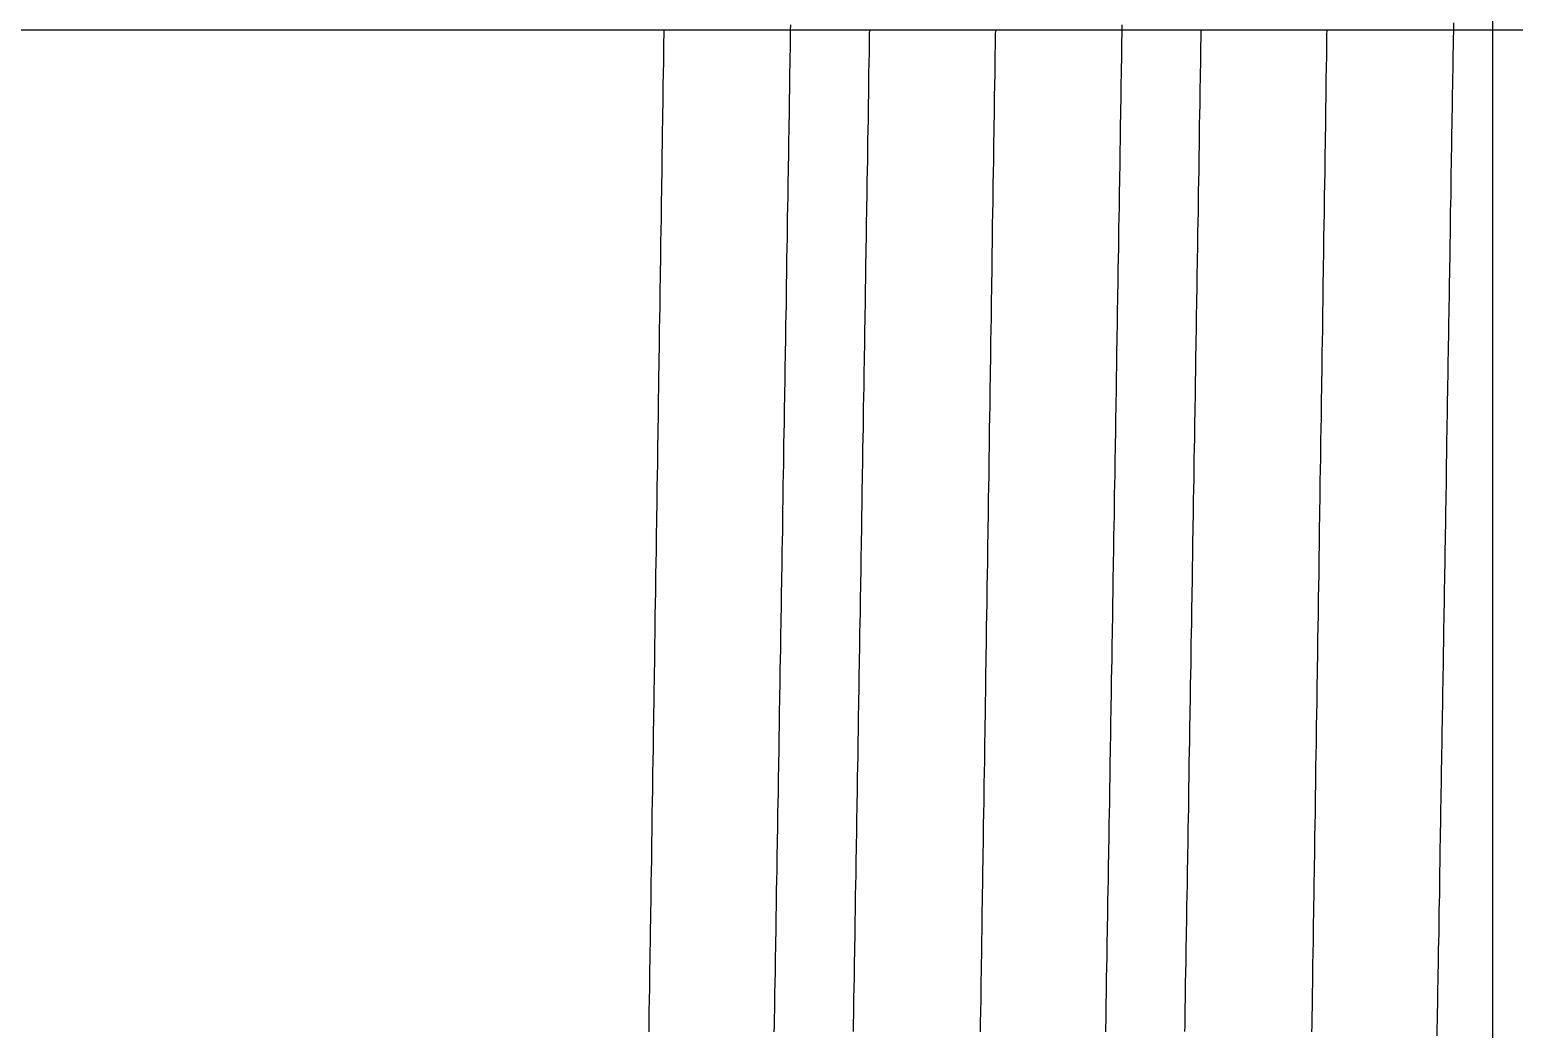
# Model space of a CAD drawing. Header units: millimetres. Extents: x 0 to 3800, y -67 to 2530.
# Drawn here: x 2291.8 to 2298.69, y 888.16 to 892.8 of the extents above; entities that cross this region are included whole.
import ezdxf
from ezdxf.lldxf.tags import DXFTag

# ---------------------------------------------------------------- set-up
doc = ezdxf.new("R2010")
doc.units = ezdxf.units.MM
doc.layers.add('내부선 및 부속', color=4, linetype='Continuous')
doc.layers.add('중심선', color=1, linetype='DASHED')
tags = doc.linetypes.add('DASHDOT', pattern=[70, 31, -13, 13, -13]).pattern_tags.tags
tags[10:11] = [DXFTag(74, 4), DXFTag(75, 0), DXFTag(340, '0'), DXFTag(46, 0.0), DXFTag(50, 0.0), DXFTag(44, 0.0), DXFTag(45, 0.0)]
tags[8:9] = [DXFTag(74, 4), DXFTag(75, 0), DXFTag(340, '0'), DXFTag(46, 0.0), DXFTag(50, 0.0), DXFTag(44, 0.0), DXFTag(45, 0.0)]
tags[6:7] = [DXFTag(74, 4), DXFTag(75, 0), DXFTag(340, '0'), DXFTag(46, 0.0), DXFTag(50, 0.0), DXFTag(44, 0.0), DXFTag(45, 0.0)]
tags[4:5] = [DXFTag(74, 4), DXFTag(75, 0), DXFTag(340, '0'), DXFTag(46, 0.0), DXFTag(50, 0.0), DXFTag(44, 0.0), DXFTag(45, 0.0)]
tags = doc.linetypes.add('DASHED', pattern=[25.72, 12.86, -12.86]).pattern_tags.tags
tags[6:7] = [DXFTag(74, 4), DXFTag(75, 0), DXFTag(340, '0'), DXFTag(46, 0.0), DXFTag(50, 0.0), DXFTag(44, 0.0), DXFTag(45, 0.0)]
tags[4:5] = [DXFTag(74, 4), DXFTag(75, 0), DXFTag(340, '0'), DXFTag(46, 0.0), DXFTag(50, 0.0), DXFTag(44, 0.0), DXFTag(45, 0.0)]

msp = doc.modelspace()

# ---------------------------------------------------------------- linework, layer by layer
at = {"layer": '내부선 및 부속', "linetype": 'Continuous'}
msp.add_line((2298.5944, 874.4582), (2298.5944, 911.1466), dxfattribs=at)
at = {"layer": '내부선 및 부속', "linetype": 'Continuous', "flags": 128}
for points in [[(2295.3319, 892.8257), (2295.3309, 892.8017), (2295.3309, 892.7777), (2295.3299, 892.7537), (2295.3299, 892.7307), (2295.3299, 892.7067), (2295.3289, 892.6827), (2295.3289, 892.6587), (2295.3289, 892.6347), (2295.3279, 892.6107), (2295.3279, 892.5867), (2295.3269, 892.5627), (2295.3269, 892.5397), (2295.3269, 892.5157), (2295.3259, 892.4917), (2295.3259, 892.4677), (2295.3249, 892.4437), (2295.3249, 892.4197), (2295.3249, 892.3957), (2295.3239, 892.3727), (2295.3239, 892.3487), (2295.3239, 892.3247), (2295.3229, 892.3007), (2295.3229, 892.2767), (2295.3219, 892.2527), (2295.3219, 892.2287), (2295.3219, 892.2047), (2295.3209, 892.1817), (2295.3209, 892.1577), (2295.3209, 892.1337), (2295.3199, 892.1097), (2295.3199, 892.0857), (2295.3189, 892.0617), (2295.3189, 892.0377), (2295.3189, 892.0147), (2295.3179, 891.9907), (2295.3179, 891.9667), (2295.3169, 891.9427), (2295.3169, 891.9187), (2295.3169, 891.8947), (2295.3159, 891.8707), (2295.3159, 891.8477), (2295.3159, 891.8237), (2295.3149, 891.7997), (2295.3149, 891.7757), (2295.3139, 891.7517), (2295.3139, 891.7277), (2295.3139, 891.7037), (2295.3129, 891.6797), (2295.3129, 891.6567), (2295.3119, 891.6327), (2295.3119, 891.6087), (2295.3119, 891.5847), (2295.3109, 891.5607), (2295.3109, 891.5367), (2295.3109, 891.5127), (2295.3099, 891.4897), (2295.3099, 891.4657), (2295.3089, 891.4417), (2295.3089, 891.4177), (2295.3089, 891.3937), (2295.3079, 891.3697), (2295.3079, 891.3697), (2295.3079, 891.3457), (2295.3069, 891.3217), (2295.3069, 891.2987), (2295.3069, 891.2747), (2295.3059, 891.2507), (2295.3059, 891.2267), (2295.3059, 891.2027), (2295.3049, 891.1787), (2295.3049, 891.1547), (2295.3039, 891.1317), (2295.3039, 891.1077), (2295.3039, 891.0837), (2295.3029, 891.0597), (2295.3029, 891.0357), (2295.3019, 891.0117), (2295.3019, 890.9877), (2295.3019, 890.9647), (2295.3009, 890.9407), (2295.3009, 890.9167), (2295.2999, 890.8927), (2295.2999, 890.8687), (2295.2999, 890.8447), (2295.2989, 890.8207), (2295.2989, 890.7967), (2295.2989, 890.7737), (2295.2979, 890.7497), (2295.2979, 890.7257), (2295.2969, 890.7017), (2295.2969, 890.6777), (2295.2969, 890.6537), (2295.2959, 890.6297), (2295.2959, 890.6067), (2295.2949, 890.5827), (2295.2949, 890.5587), (2295.2949, 890.5347), (2295.2939, 890.5107), (2295.2939, 890.4867), (2295.2939, 890.4627), (2295.2929, 890.4387), (2295.2929, 890.4157), (2295.2919, 890.3917), (2295.2919, 890.3677), (2295.2919, 890.3437), (2295.2909, 890.3197), (2295.2909, 890.2957), (2295.2899, 890.2717), (2295.2899, 890.2487), (2295.2899, 890.2247), (2295.2889, 890.2007), (2295.2889, 890.1767), (2295.2879, 890.1527), (2295.2879, 890.1287), (2295.2879, 890.1047), (2295.2869, 890.0817), (2295.2869, 890.0577), (2295.2869, 890.0337), (2295.2859, 890.0097), (2295.2859, 889.9857), (2295.2849, 889.9617), (2295.2849, 889.9377), (2295.2849, 889.9137), (2295.2839, 889.8907), (2295.2839, 889.8667), (2295.2829, 889.8427), (2295.2829, 889.8187), (2295.2829, 889.7947), (2295.2819, 889.7707), (2295.2819, 889.7467), (2295.2809, 889.7237), (2295.2809, 889.6997), (2295.2809, 889.6757), (2295.2799, 889.6517), (2295.2799, 889.6277), (2295.2789, 889.6037), (2295.2789, 889.5797), (2295.2789, 889.5557), (2295.2779, 889.5327), (2295.2779, 889.5087), (2295.2779, 889.4847), (2295.2769, 889.4607), (2295.2769, 889.4367), (2295.2759, 889.4127), (2295.2759, 889.3887), (2295.2759, 889.3657), (2295.2749, 889.3417), (2295.2749, 889.3177), (2295.2739, 889.2937), (2295.2739, 889.2697), (2295.2739, 889.2457), (2295.2729, 889.2217), (2295.2729, 889.1987), (2295.2719, 889.1747), (2295.2719, 889.1507), (2295.2719, 889.1267), (2295.2709, 889.1027), (2295.2709, 889.0787), (2295.2699, 889.0547), (2295.2699, 889.0307), (2295.2699, 889.0077), (2295.2689, 888.9837), (2295.2689, 888.9837), (2295.2689, 888.9597), (2295.2679, 888.9357), (2295.2679, 888.9117), (2295.2679, 888.8877), (2295.2669, 888.8637), (2295.2669, 888.8407), (2295.2659, 888.8167), (2295.2659, 888.7927), (2295.2659, 888.7687), (2295.2649, 888.7447), (2295.2649, 888.7207), (2295.2639, 888.6967), (2295.2639, 888.6737), (2295.2639, 888.6497), (2295.2629, 888.6257), (2295.2629, 888.6017), (2295.2619, 888.5777), (2295.2619, 888.5537), (2295.2619, 888.5297), (2295.2609, 888.5057), (2295.2609, 888.4827), (2295.2599, 888.4587), (2295.2599, 888.4347), (2295.2599, 888.4107), (2295.2589, 888.3867), (2295.2589, 888.3627), (2295.2579, 888.3387), (2295.2579, 888.3157), (2295.2579, 888.2917), (2295.2569, 888.2677), (2295.2569, 888.2437), (2295.2559, 888.2197), (2295.2559, 888.1957), (2295.2559, 888.1717), (2295.2549, 888.1477)], [(2296.8709, 892.8257), (2296.8709, 892.8017), (2296.8709, 892.7777), (2296.8699, 892.7537), (2296.8699, 892.7307), (2296.8699, 892.7067), (2296.8689, 892.6827), (2296.8689, 892.6587), (2296.8679, 892.6347), (2296.8679, 892.6107), (2296.8679, 892.5867), (2296.8669, 892.5627), (2296.8669, 892.5397), (2296.8659, 892.5157), (2296.8659, 892.4917), (2296.8659, 892.4677), (2296.8649, 892.4437), (2296.8649, 892.4197), (2296.8649, 892.3957), (2296.8639, 892.3727), (2296.8639, 892.3487), (2296.8629, 892.3247), (2296.8629, 892.3007), (2296.8629, 892.2767), (2296.8619, 892.2527), (2296.8619, 892.2287), (2296.8609, 892.2057), (2296.8609, 892.1817), (2296.8609, 892.1577), (2296.8599, 892.1337), (2296.8599, 892.1097), (2296.8599, 892.0857), (2296.8589, 892.0617), (2296.8589, 892.0377), (2296.8579, 892.0147), (2296.8579, 891.9907), (2296.8579, 891.9667), (2296.8569, 891.9427), (2296.8569, 891.9187), (2296.8559, 891.8947), (2296.8559, 891.8707), (2296.8559, 891.8477), (2296.8549, 891.8237), (2296.8549, 891.7997), (2296.8549, 891.7757), (2296.8539, 891.7517), (2296.8539, 891.7277), (2296.8529, 891.7037), (2296.8529, 891.6797), (2296.8529, 891.6567), (2296.8519, 891.6327), (2296.8519, 891.6087), (2296.8509, 891.5847), (2296.8509, 891.5607), (2296.8509, 891.5367), (2296.8499, 891.5127), (2296.8499, 891.4897), (2296.8499, 891.4657), (2296.8489, 891.4417), (2296.8489, 891.4177), (2296.8479, 891.3937), (2296.8479, 891.3697), (2296.8479, 891.3697), (2296.8479, 891.3457), (2296.8469, 891.3217), (2296.8469, 891.2987), (2296.8459, 891.2747), (2296.8459, 891.2507), (2296.8459, 891.2267), (2296.8449, 891.2027), (2296.8449, 891.1787), (2296.8449, 891.1547), (2296.8439, 891.1317), (2296.8439, 891.1077), (2296.8429, 891.0837), (2296.8429, 891.0597), (2296.8429, 891.0357), (2296.8419, 891.0117), (2296.8419, 890.9877), (2296.8409, 890.9647), (2296.8409, 890.9407), (2296.8409, 890.9167), (2296.8399, 890.8927), (2296.8399, 890.8687), (2296.8399, 890.8447), (2296.8389, 890.8207), (2296.8389, 890.7967), (2296.8379, 890.7737), (2296.8379, 890.7497), (2296.8379, 890.7257), (2296.8369, 890.7017), (2296.8369, 890.6777), (2296.8359, 890.6537), (2296.8359, 890.6297), (2296.8359, 890.6067), (2296.8349, 890.5827), (2296.8349, 890.5587), (2296.8349, 890.5347), (2296.8339, 890.5107), (2296.8339, 890.4867), (2296.8329, 890.4627), (2296.8329, 890.4387), (2296.8329, 890.4157), (2296.8319, 890.3917), (2296.8319, 890.3677), (2296.8309, 890.3437), (2296.8309, 890.3197), (2296.8309, 890.2957), (2296.8299, 890.2717), (2296.8299, 890.2487), (2296.8289, 890.2247), (2296.8289, 890.2007), (2296.8289, 890.1767), (2296.8279, 890.1527), (2296.8279, 890.1287), (2296.8279, 890.1047), (2296.8269, 890.0817), (2296.8269, 890.0577), (2296.8259, 890.0337), (2296.8259, 890.0097), (2296.8259, 889.9857), (2296.8249, 889.9617), (2296.8249, 889.9377), (2296.8239, 889.9137), (2296.8239, 889.8907), (2296.8239, 889.8667), (2296.8229, 889.8427), (2296.8229, 889.8187), (2296.8219, 889.7947), (2296.8219, 889.7707), (2296.8219, 889.7467), (2296.8209, 889.7237), (2296.8209, 889.6997), (2296.8199, 889.6757), (2296.8199, 889.6517), (2296.8199, 889.6277), (2296.8189, 889.6037), (2296.8189, 889.5797), (2296.8189, 889.5557), (2296.8179, 889.5327), (2296.8179, 889.5087), (2296.8169, 889.4847), (2296.8169, 889.4607), (2296.8169, 889.4367), (2296.8159, 889.4127), (2296.8159, 889.3887), (2296.8149, 889.3657), (2296.8149, 889.3417), (2296.8149, 889.3177), (2296.8139, 889.2937), (2296.8139, 889.2697), (2296.8129, 889.2457), (2296.8129, 889.2217), (2296.8129, 889.1987), (2296.8119, 889.1747), (2296.8119, 889.1507), (2296.8109, 889.1267), (2296.8109, 889.1027), (2296.8109, 889.0787), (2296.8099, 889.0547), (2296.8099, 889.0307), (2296.8089, 889.0077), (2296.8089, 888.9837), (2296.8089, 888.9837), (2296.8089, 888.9597), (2296.8079, 888.9357), (2296.8079, 888.9117), (2296.8069, 888.8877), (2296.8069, 888.8637), (2296.8069, 888.8407), (2296.8059, 888.8167), (2296.8059, 888.7927), (2296.8049, 888.7687), (2296.8049, 888.7447), (2296.8049, 888.7207), (2296.8039, 888.6967), (2296.8039, 888.6727), (2296.8029, 888.6497), (2296.8029, 888.6257), (2296.8029, 888.6017), (2296.8019, 888.5777), (2296.8019, 888.5537), (2296.8009, 888.5297), (2296.8009, 888.5057), (2296.8009, 888.4827), (2296.7999, 888.4587), (2296.7999, 888.4347), (2296.7989, 888.4107), (2296.7989, 888.3867), (2296.7989, 888.3627), (2296.7979, 888.3387), (2296.7979, 888.3157), (2296.7969, 888.2917), (2296.7969, 888.2677), (2296.7969, 888.2437), (2296.7959, 888.2197), (2296.7959, 888.1957), (2296.7949, 888.1717), (2296.7949, 888.1477)], [(2298.4109, 892.8337), (2298.4109, 892.7977), (2298.4099, 892.7607), (2298.4099, 892.7247), (2298.4089, 892.6887), (2298.4079, 892.6517), (2298.4079, 892.6157), (2298.4069, 892.5787), (2298.4069, 892.5427), (2298.4059, 892.5057), (2298.4059, 892.4697), (2298.4049, 892.4327), (2298.4039, 892.3967), (2298.4039, 892.3597), (2298.4029, 892.3237), (2298.4029, 892.2867), (2298.4019, 892.2507), (2298.4019, 892.2507), (2298.4009, 892.2137), (2298.4009, 892.1777), (2298.3999, 892.1407), (2298.3999, 892.1047), (2298.3989, 892.0677), (2298.3989, 892.0317), (2298.3979, 891.9957), (2298.3969, 891.9587), (2298.3969, 891.9227), (2298.3959, 891.8857), (2298.3959, 891.8497), (2298.3949, 891.8127), (2298.3939, 891.7767), (2298.3939, 891.7397), (2298.3929, 891.7037), (2298.3929, 891.6667), (2298.3919, 891.6307), (2298.3909, 891.5937), (2298.3909, 891.5577), (2298.3899, 891.5207), (2298.3899, 891.4847), (2298.3889, 891.4477), (2298.3889, 891.4117), (2298.3879, 891.3757), (2298.3869, 891.3387), (2298.3869, 891.3027), (2298.3859, 891.2657), (2298.3859, 891.2297), (2298.3849, 891.1927), (2298.3839, 891.1567), (2298.3839, 891.1197), (2298.3829, 891.0837), (2298.3829, 891.0467), (2298.3819, 891.0107), (2298.3809, 890.9737), (2298.3809, 890.9377), (2298.3799, 890.9007), (2298.3799, 890.8647), (2298.3789, 890.8277), (2298.3779, 890.7917), (2298.3779, 890.7547), (2298.3769, 890.7187), (2298.3769, 890.6827), (2298.3759, 890.6457), (2298.3759, 890.6097), (2298.3749, 890.5727), (2298.3739, 890.5367), (2298.3739, 890.4997), (2298.3729, 890.4637), (2298.3729, 890.4267), (2298.3719, 890.3907), (2298.3709, 890.3537), (2298.3709, 890.3177), (2298.3699, 890.2807), (2298.3699, 890.2447), (2298.3689, 890.2077), (2298.3679, 890.1717), (2298.3679, 890.1347), (2298.3669, 890.0987), (2298.3669, 890.0627), (2298.3659, 890.0257), (2298.3649, 889.9897), (2298.3649, 889.9527), (2298.3639, 889.9167), (2298.3639, 889.8797), (2298.3629, 889.8437), (2298.3619, 889.8067), (2298.3619, 889.7707), (2298.3609, 889.7337), (2298.3609, 889.6977), (2298.3599, 889.6607), (2298.3589, 889.6247), (2298.3589, 889.5877), (2298.3579, 889.5517), (2298.3579, 889.5147), (2298.3569, 889.4787), (2298.3559, 889.4417), (2298.3559, 889.4057), (2298.3549, 889.3697), (2298.3549, 889.3327), (2298.3539, 889.2967), (2298.3529, 889.2597), (2298.3529, 889.2237), (2298.3519, 889.1867), (2298.3519, 889.1507), (2298.3509, 889.1137), (2298.3499, 889.0777), (2298.3499, 889.0407), (2298.3489, 889.0047), (2298.3489, 888.9677), (2298.3479, 888.9317), (2298.3469, 888.8947), (2298.3469, 888.8587), (2298.3459, 888.8217), (2298.3459, 888.7857), (2298.3449, 888.7487), (2298.3439, 888.7127), (2298.3439, 888.6767), (2298.3429, 888.6397), (2298.3429, 888.6037), (2298.3429, 888.6037), (2298.3419, 888.5667), (2298.3409, 888.5307), (2298.3409, 888.4937), (2298.3399, 888.4577), (2298.3389, 888.4207), (2298.3389, 888.3847), (2298.3379, 888.3477), (2298.3379, 888.3117), (2298.3369, 888.2747), (2298.3359, 888.2387), (2298.3359, 888.2017), (2298.3349, 888.1657), (2298.3349, 888.1287)], [(2294.6749, 888.1487), (2294.6749, 888.1757), (2294.6749, 888.2027), (2294.6759, 888.2297), (2294.6759, 888.2567), (2294.6769, 888.2837), (2294.6769, 888.3107), (2294.6779, 888.3377), (2294.6779, 888.3657), (2294.6779, 888.3927), (2294.6789, 888.4197), (2294.6789, 888.4467), (2294.6799, 888.4737), (2294.6799, 888.5007), (2294.6799, 888.5277), (2294.6809, 888.5547), (2294.6809, 888.5817), (2294.6819, 888.6087), (2294.6819, 888.6357), (2294.6829, 888.6627), (2294.6829, 888.6897), (2294.6829, 888.7167), (2294.6839, 888.7437), (2294.6839, 888.7707), (2294.6849, 888.7977), (2294.6849, 888.8247), (2294.6849, 888.8527), (2294.6859, 888.8797), (2294.6859, 888.9067), (2294.6869, 888.9337), (2294.6869, 888.9607), (2294.6879, 888.9877), (2294.6879, 889.0147), (2294.6879, 889.0417), (2294.6889, 889.0687), (2294.6889, 889.0957), (2294.6899, 889.1227), (2294.6899, 889.1497), (2294.6899, 889.1767), (2294.6909, 889.2037), (2294.6909, 889.2307), (2294.6919, 889.2577), (2294.6919, 889.2847), (2294.6929, 889.3117), (2294.6929, 889.3397), (2294.6929, 889.3667), (2294.6939, 889.3937), (2294.6939, 889.4207), (2294.6949, 889.4477), (2294.6949, 889.4747), (2294.6949, 889.5017), (2294.6959, 889.5287), (2294.6959, 889.5557), (2294.6969, 889.5827), (2294.6969, 889.6097), (2294.6969, 889.6367), (2294.6979, 889.6637), (2294.6979, 889.6907), (2294.6989, 889.7177), (2294.6989, 889.7447), (2294.6999, 889.7717), (2294.6999, 889.7987), (2294.6999, 889.8267), (2294.7009, 889.8537), (2294.7009, 889.8807), (2294.7019, 889.9077), (2294.7019, 889.9077), (2294.7019, 889.9347), (2294.7019, 889.9617), (2294.7029, 889.9887), (2294.7029, 890.0157), (2294.7039, 890.0427), (2294.7039, 890.0697), (2294.7039, 890.0967), (2294.7049, 890.1237), (2294.7049, 890.1507), (2294.7059, 890.1777), (2294.7059, 890.2047), (2294.7059, 890.2317), (2294.7069, 890.2587), (2294.7069, 890.2857), (2294.7079, 890.3137), (2294.7079, 890.3407), (2294.7089, 890.3677), (2294.7089, 890.3947), (2294.7089, 890.4217), (2294.7099, 890.4487), (2294.7099, 890.4757), (2294.7109, 890.5027), (2294.7109, 890.5297), (2294.7109, 890.5567), (2294.7119, 890.5837), (2294.7119, 890.6107), (2294.7129, 890.6377), (2294.7129, 890.6647), (2294.7129, 890.6917), (2294.7139, 890.7187), (2294.7139, 890.7457), (2294.7149, 890.7727), (2294.7149, 890.8007), (2294.7149, 890.8277), (2294.7159, 890.8547), (2294.7159, 890.8817), (2294.7169, 890.9087), (2294.7169, 890.9357), (2294.7169, 890.9627), (2294.7179, 890.9897), (2294.7179, 891.0167), (2294.7189, 891.0437), (2294.7189, 891.0707), (2294.7189, 891.0977), (2294.7199, 891.1247), (2294.7199, 891.1517), (2294.7209, 891.1787), (2294.7209, 891.2057), (2294.7219, 891.2327), (2294.7219, 891.2607), (2294.7219, 891.2877), (2294.7229, 891.3147), (2294.7229, 891.3417), (2294.7239, 891.3687), (2294.7239, 891.3957), (2294.7239, 891.4227), (2294.7249, 891.4497), (2294.7249, 891.4767), (2294.7259, 891.5037), (2294.7259, 891.5307), (2294.7259, 891.5577), (2294.7269, 891.5847), (2294.7269, 891.6117), (2294.7279, 891.6387), (2294.7279, 891.6657), (2294.7279, 891.6927), (2294.7289, 891.7197), (2294.7289, 891.7477), (2294.7299, 891.7747), (2294.7299, 891.8017), (2294.7299, 891.8287), (2294.7309, 891.8557), (2294.7309, 891.8827), (2294.7319, 891.9097), (2294.7319, 891.9367), (2294.7319, 891.9637), (2294.7329, 891.9907), (2294.7329, 892.0177), (2294.7339, 892.0447), (2294.7339, 892.0717), (2294.7339, 892.0987), (2294.7349, 892.1257), (2294.7349, 892.1527), (2294.7359, 892.1797), (2294.7359, 892.2067), (2294.7359, 892.2347), (2294.7369, 892.2617), (2294.7369, 892.2887), (2294.7379, 892.3157), (2294.7379, 892.3427), (2294.7389, 892.3697), (2294.7389, 892.3967), (2294.7389, 892.4237), (2294.7399, 892.4507), (2294.7399, 892.4777), (2294.7409, 892.5047), (2294.7409, 892.5317), (2294.7409, 892.5587), (2294.7419, 892.5857), (2294.7419, 892.6127), (2294.7419, 892.6127), (2294.7429, 892.6397), (2294.7429, 892.6667), (2294.7429, 892.6937), (2294.7439, 892.7217), (2294.7439, 892.7487), (2294.7449, 892.7757), (2294.7449, 892.8027)], [(2295.6989, 892.8027), (2295.6979, 892.7797), (2295.6979, 892.7557), (2295.6969, 892.7317), (2295.6969, 892.7077), (2295.6969, 892.6837), (2295.6959, 892.6597), (2295.6959, 892.6357), (2295.6949, 892.6117), (2295.6949, 892.5887), (2295.6949, 892.5647), (2295.6939, 892.5407), (2295.6939, 892.5167), (2295.6939, 892.4927), (2295.6929, 892.4687), (2295.6929, 892.4447), (2295.6919, 892.4217), (2295.6919, 892.3977), (2295.6919, 892.3737), (2295.6909, 892.3497), (2295.6909, 892.3257), (2295.6899, 892.3017), (2295.6899, 892.2777), (2295.6899, 892.2537), (2295.6889, 892.2307), (2295.6889, 892.2067), (2295.6889, 892.1827), (2295.6879, 892.1587), (2295.6879, 892.1347), (2295.6869, 892.1107), (2295.6869, 892.0867), (2295.6869, 892.0637), (2295.6859, 892.0397), (2295.6859, 892.0157), (2295.6849, 891.9917), (2295.6849, 891.9677), (2295.6849, 891.9437), (2295.6839, 891.9197), (2295.6839, 891.8967), (2295.6839, 891.8727), (2295.6829, 891.8487), (2295.6829, 891.8247), (2295.6819, 891.8007), (2295.6819, 891.7767), (2295.6819, 891.7527), (2295.6809, 891.7287), (2295.6809, 891.7057), (2295.6799, 891.6817), (2295.6799, 891.6577), (2295.6799, 891.6337), (2295.6789, 891.6097), (2295.6789, 891.5857), (2295.6789, 891.5617), (2295.6779, 891.5387), (2295.6779, 891.5147), (2295.6769, 891.4907), (2295.6769, 891.4667), (2295.6769, 891.4427), (2295.6759, 891.4187), (2295.6759, 891.3947), (2295.6749, 891.3707), (2295.6749, 891.3477), (2295.6749, 891.3477), (2295.6749, 891.3237), (2295.6739, 891.2997), (2295.6739, 891.2757), (2295.6739, 891.2517), (2295.6729, 891.2277), (2295.6729, 891.2037), (2295.6719, 891.1807), (2295.6719, 891.1567), (2295.6719, 891.1327), (2295.6709, 891.1087), (2295.6709, 891.0847), (2295.6699, 891.0607), (2295.6699, 891.0367), (2295.6699, 891.0137), (2295.6689, 890.9897), (2295.6689, 890.9657), (2295.6689, 890.9417), (2295.6679, 890.9177), (2295.6679, 890.8937), (2295.6669, 890.8697), (2295.6669, 890.8457), (2295.6669, 890.8227), (2295.6659, 890.7987), (2295.6659, 890.7747), (2295.6649, 890.7507), (2295.6649, 890.7267), (2295.6649, 890.7027), (2295.6639, 890.6787), (2295.6639, 890.6557), (2295.6639, 890.6317), (2295.6629, 890.6077), (2295.6629, 890.5837), (2295.6619, 890.5597), (2295.6619, 890.5357), (2295.6619, 890.5117), (2295.6609, 890.4877), (2295.6609, 890.4647), (2295.6599, 890.4407), (2295.6599, 890.4167), (2295.6599, 890.3927), (2295.6589, 890.3687), (2295.6589, 890.3447), (2295.6579, 890.3207), (2295.6579, 890.2977), (2295.6579, 890.2737), (2295.6569, 890.2497), (2295.6569, 890.2257), (2295.6569, 890.2017), (2295.6559, 890.1777), (2295.6559, 890.1537), (2295.6549, 890.1307), (2295.6549, 890.1067), (2295.6549, 890.0827), (2295.6539, 890.0587), (2295.6539, 890.0347), (2295.6529, 890.0107), (2295.6529, 889.9867), (2295.6529, 889.9627), (2295.6519, 889.9397), (2295.6519, 889.9157), (2295.6509, 889.8917), (2295.6509, 889.8677), (2295.6509, 889.8437), (2295.6499, 889.8197), (2295.6499, 889.7957), (2295.6499, 889.7727), (2295.6489, 889.7487), (2295.6489, 889.7247), (2295.6479, 889.7007), (2295.6479, 889.6767), (2295.6479, 889.6527), (2295.6469, 889.6287), (2295.6469, 889.6047), (2295.6459, 889.5817), (2295.6459, 889.5577), (2295.6459, 889.5337), (2295.6449, 889.5097), (2295.6449, 889.4857), (2295.6439, 889.4617), (2295.6439, 889.4377), (2295.6439, 889.4147), (2295.6429, 889.3907), (2295.6429, 889.3667), (2295.6419, 889.3427), (2295.6419, 889.3187), (2295.6419, 889.2947), (2295.6409, 889.2707), (2295.6409, 889.2477), (2295.6399, 889.2237), (2295.6399, 889.1997), (2295.6399, 889.1757), (2295.6389, 889.1517), (2295.6389, 889.1277), (2295.6389, 889.1037), (2295.6379, 889.0797), (2295.6379, 889.0567), (2295.6369, 889.0327), (2295.6369, 889.0087), (2295.6369, 888.9847), (2295.6359, 888.9607), (2295.6359, 888.9607), (2295.6359, 888.9367), (2295.6349, 888.9127), (2295.6349, 888.8897), (2295.6349, 888.8657), (2295.6339, 888.8417), (2295.6339, 888.8177), (2295.6329, 888.7937), (2295.6329, 888.7697), (2295.6329, 888.7457), (2295.6319, 888.7217), (2295.6319, 888.6987), (2295.6309, 888.6747), (2295.6309, 888.6507), (2295.6309, 888.6267), (2295.6299, 888.6027), (2295.6299, 888.5787), (2295.6289, 888.5547), (2295.6289, 888.5317), (2295.6289, 888.5077), (2295.6279, 888.4837), (2295.6279, 888.4597), (2295.6269, 888.4357), (2295.6269, 888.4117), (2295.6269, 888.3877), (2295.6259, 888.3647), (2295.6259, 888.3407), (2295.6249, 888.3167), (2295.6249, 888.2927), (2295.6249, 888.2687), (2295.6239, 888.2447), (2295.6239, 888.2207), (2295.6229, 888.1967), (2295.6229, 888.1737), (2295.6229, 888.1497)], [(2296.2139, 888.1487), (2296.2149, 888.1757), (2296.2149, 888.2027), (2296.2159, 888.2297), (2296.2159, 888.2567), (2296.2169, 888.2837), (2296.2169, 888.3107), (2296.2169, 888.3377), (2296.2179, 888.3657), (2296.2179, 888.3927), (2296.2189, 888.4197), (2296.2189, 888.4467), (2296.2189, 888.4737), (2296.2199, 888.5007), (2296.2199, 888.5277), (2296.2209, 888.5547), (2296.2209, 888.5817), (2296.2219, 888.6087), (2296.2219, 888.6357), (2296.2219, 888.6627), (2296.2229, 888.6897), (2296.2229, 888.7167), (2296.2239, 888.7437), (2296.2239, 888.7707), (2296.2239, 888.7977), (2296.2249, 888.8247), (2296.2249, 888.8527), (2296.2259, 888.8797), (2296.2259, 888.9067), (2296.2269, 888.9337), (2296.2269, 888.9607), (2296.2269, 888.9877), (2296.2279, 889.0147), (2296.2279, 889.0417), (2296.2289, 889.0687), (2296.2289, 889.0957), (2296.2289, 889.1227), (2296.2299, 889.1497), (2296.2299, 889.1767), (2296.2309, 889.2037), (2296.2309, 889.2307), (2296.2309, 889.2577), (2296.2319, 889.2847), (2296.2319, 889.3117), (2296.2329, 889.3397), (2296.2329, 889.3667), (2296.2339, 889.3937), (2296.2339, 889.4207), (2296.2339, 889.4477), (2296.2349, 889.4747), (2296.2349, 889.5017), (2296.2359, 889.5287), (2296.2359, 889.5557), (2296.2359, 889.5827), (2296.2369, 889.6097), (2296.2369, 889.6367), (2296.2379, 889.6637), (2296.2379, 889.6907), (2296.2389, 889.7177), (2296.2389, 889.7447), (2296.2389, 889.7717), (2296.2399, 889.7987), (2296.2399, 889.8267), (2296.2409, 889.8537), (2296.2409, 889.8807), (2296.2409, 889.9077), (2296.2409, 889.9077), (2296.2419, 889.9347), (2296.2419, 889.9617), (2296.2429, 889.9887), (2296.2429, 890.0157), (2296.2429, 890.0427), (2296.2439, 890.0697), (2296.2439, 890.0967), (2296.2449, 890.1237), (2296.2449, 890.1507), (2296.2449, 890.1777), (2296.2459, 890.2047), (2296.2459, 890.2317), (2296.2469, 890.2587), (2296.2469, 890.2857), (2296.2479, 890.3137), (2296.2479, 890.3407), (2296.2479, 890.3677), (2296.2489, 890.3947), (2296.2489, 890.4217), (2296.2499, 890.4487), (2296.2499, 890.4757), (2296.2499, 890.5027), (2296.2509, 890.5297), (2296.2509, 890.5567), (2296.2519, 890.5837), (2296.2519, 890.6107), (2296.2519, 890.6377), (2296.2529, 890.6647), (2296.2529, 890.6917), (2296.2539, 890.7187), (2296.2539, 890.7457), (2296.2539, 890.7727), (2296.2549, 890.8007), (2296.2549, 890.8277), (2296.2559, 890.8547), (2296.2559, 890.8817), (2296.2559, 890.9087), (2296.2569, 890.9357), (2296.2569, 890.9627), (2296.2579, 890.9897), (2296.2579, 891.0167), (2296.2589, 891.0437), (2296.2589, 891.0707), (2296.2589, 891.0977), (2296.2599, 891.1247), (2296.2599, 891.1517), (2296.2609, 891.1787), (2296.2609, 891.2057), (2296.2609, 891.2327), (2296.2619, 891.2607), (2296.2619, 891.2877), (2296.2629, 891.3147), (2296.2629, 891.3417), (2296.2629, 891.3687), (2296.2639, 891.3957), (2296.2639, 891.4227), (2296.2649, 891.4497), (2296.2649, 891.4767), (2296.2649, 891.5037), (2296.2659, 891.5307), (2296.2659, 891.5577), (2296.2669, 891.5847), (2296.2669, 891.6117), (2296.2669, 891.6387), (2296.2679, 891.6657), (2296.2679, 891.6927), (2296.2689, 891.7197), (2296.2689, 891.7477), (2296.2689, 891.7747), (2296.2699, 891.8017), (2296.2699, 891.8287), (2296.2709, 891.8557), (2296.2709, 891.8827), (2296.2709, 891.9097), (2296.2719, 891.9367), (2296.2719, 891.9637), (2296.2729, 891.9907), (2296.2729, 892.0177), (2296.2729, 892.0447), (2296.2739, 892.0717), (2296.2739, 892.0987), (2296.2749, 892.1257), (2296.2749, 892.1527), (2296.2759, 892.1797), (2296.2759, 892.2067), (2296.2759, 892.2347), (2296.2769, 892.2617), (2296.2769, 892.2887), (2296.2779, 892.3157), (2296.2779, 892.3427), (2296.2779, 892.3697), (2296.2789, 892.3967), (2296.2789, 892.4237), (2296.2799, 892.4507), (2296.2799, 892.4777), (2296.2799, 892.5047), (2296.2809, 892.5317), (2296.2809, 892.5587), (2296.2819, 892.5857), (2296.2819, 892.6127), (2296.2819, 892.6127), (2296.2819, 892.6397), (2296.2829, 892.6667), (2296.2829, 892.6937), (2296.2839, 892.7217), (2296.2839, 892.7487), (2296.2839, 892.7757), (2296.2849, 892.8027)], [(2297.2379, 892.8027), (2297.2379, 892.7797), (2297.2379, 892.7557), (2297.2369, 892.7317), (2297.2369, 892.7077), (2297.2359, 892.6837), (2297.2359, 892.6597), (2297.2359, 892.6357), (2297.2349, 892.6117), (2297.2349, 892.5887), (2297.2349, 892.5647), (2297.2339, 892.5407), (2297.2339, 892.5167), (2297.2329, 892.4927), (2297.2329, 892.4687), (2297.2329, 892.4447), (2297.2319, 892.4217), (2297.2319, 892.3977), (2297.2309, 892.3737), (2297.2309, 892.3497), (2297.2309, 892.3257), (2297.2299, 892.3017), (2297.2299, 892.2777), (2297.2299, 892.2537), (2297.2289, 892.2307), (2297.2289, 892.2067), (2297.2279, 892.1827), (2297.2279, 892.1587), (2297.2279, 892.1347), (2297.2269, 892.1107), (2297.2269, 892.0867), (2297.2259, 892.0637), (2297.2259, 892.0397), (2297.2259, 892.0157), (2297.2249, 891.9917), (2297.2249, 891.9677), (2297.2249, 891.9437), (2297.2239, 891.9197), (2297.2239, 891.8967), (2297.2229, 891.8727), (2297.2229, 891.8487), (2297.2229, 891.8247), (2297.2219, 891.8007), (2297.2219, 891.7767), (2297.2209, 891.7527), (2297.2209, 891.7287), (2297.2209, 891.7057), (2297.2199, 891.6817), (2297.2199, 891.6577), (2297.2199, 891.6337), (2297.2189, 891.6097), (2297.2189, 891.5857), (2297.2179, 891.5617), (2297.2179, 891.5387), (2297.2179, 891.5147), (2297.2169, 891.4907), (2297.2169, 891.4667), (2297.2159, 891.4427), (2297.2159, 891.4187), (2297.2159, 891.3947), (2297.2149, 891.3707), (2297.2149, 891.3477), (2297.2149, 891.3477), (2297.2149, 891.3237), (2297.2139, 891.2997), (2297.2139, 891.2757), (2297.2129, 891.2517), (2297.2129, 891.2277), (2297.2129, 891.2037), (2297.2119, 891.1807), (2297.2119, 891.1567), (2297.2109, 891.1327), (2297.2109, 891.1087), (2297.2109, 891.0847), (2297.2099, 891.0607), (2297.2099, 891.0367), (2297.2099, 891.0137), (2297.2089, 890.9897), (2297.2089, 890.9657), (2297.2079, 890.9417), (2297.2079, 890.9177), (2297.2079, 890.8937), (2297.2069, 890.8697), (2297.2069, 890.8457), (2297.2059, 890.8227), (2297.2059, 890.7987), (2297.2059, 890.7747), (2297.2049, 890.7507), (2297.2049, 890.7267), (2297.2049, 890.7027), (2297.2039, 890.6787), (2297.2039, 890.6557), (2297.2029, 890.6317), (2297.2029, 890.6077), (2297.2029, 890.5837), (2297.2019, 890.5597), (2297.2019, 890.5357), (2297.2009, 890.5117), (2297.2009, 890.4877), (2297.2009, 890.4647), (2297.1999, 890.4407), (2297.1999, 890.4167), (2297.1989, 890.3927), (2297.1989, 890.3687), (2297.1989, 890.3447), (2297.1979, 890.3207), (2297.1979, 890.2977), (2297.1979, 890.2737), (2297.1969, 890.2497), (2297.1969, 890.2257), (2297.1959, 890.2017), (2297.1959, 890.1777), (2297.1959, 890.1537), (2297.1949, 890.1307), (2297.1949, 890.1067), (2297.1939, 890.0827), (2297.1939, 890.0587), (2297.1939, 890.0347), (2297.1929, 890.0107), (2297.1929, 889.9867), (2297.1919, 889.9627), (2297.1919, 889.9397), (2297.1919, 889.9157), (2297.1909, 889.8917), (2297.1909, 889.8677), (2297.1909, 889.8437), (2297.1899, 889.8197), (2297.1899, 889.7957), (2297.1889, 889.7727), (2297.1889, 889.7487), (2297.1889, 889.7247), (2297.1879, 889.7007), (2297.1879, 889.6767), (2297.1869, 889.6527), (2297.1869, 889.6287), (2297.1869, 889.6047), (2297.1859, 889.5817), (2297.1859, 889.5577), (2297.1849, 889.5337), (2297.1849, 889.5097), (2297.1849, 889.4857), (2297.1839, 889.4617), (2297.1839, 889.4377), (2297.1829, 889.4147), (2297.1829, 889.3907), (2297.1829, 889.3667), (2297.1819, 889.3427), (2297.1819, 889.3187), (2297.1809, 889.2947), (2297.1809, 889.2707), (2297.1809, 889.2477), (2297.1799, 889.2237), (2297.1799, 889.1997), (2297.1799, 889.1757), (2297.1789, 889.1517), (2297.1789, 889.1277), (2297.1779, 889.1037), (2297.1779, 889.0797), (2297.1779, 889.0567), (2297.1769, 889.0327), (2297.1769, 889.0087), (2297.1759, 888.9847), (2297.1759, 888.9607), (2297.1759, 888.9607), (2297.1759, 888.9367), (2297.1749, 888.9127), (2297.1749, 888.8897), (2297.1739, 888.8657), (2297.1739, 888.8417), (2297.1739, 888.8177), (2297.1729, 888.7937), (2297.1729, 888.7697), (2297.1719, 888.7457), (2297.1719, 888.7217), (2297.1719, 888.6987), (2297.1709, 888.6747), (2297.1709, 888.6507), (2297.1699, 888.6267), (2297.1699, 888.6027), (2297.1699, 888.5787), (2297.1689, 888.5547), (2297.1689, 888.5317), (2297.1679, 888.5077), (2297.1679, 888.4837), (2297.1679, 888.4597), (2297.1669, 888.4357), (2297.1669, 888.4117), (2297.1659, 888.3877), (2297.1659, 888.3647), (2297.1659, 888.3407), (2297.1649, 888.3167), (2297.1649, 888.2927), (2297.1639, 888.2687), (2297.1639, 888.2447), (2297.1639, 888.2207), (2297.1629, 888.1967), (2297.1629, 888.1737), (2297.1619, 888.1497)], [(2297.7539, 888.1487), (2297.7549, 888.1757), (2297.7549, 888.2027), (2297.7549, 888.2297), (2297.7559, 888.2567), (2297.7559, 888.2837), (2297.7569, 888.3107), (2297.7569, 888.3377), (2297.7579, 888.3657), (2297.7579, 888.3927), (2297.7579, 888.4197), (2297.7589, 888.4467), (2297.7589, 888.4737), (2297.7599, 888.5007), (2297.7599, 888.5277), (2297.7609, 888.5547), (2297.7609, 888.5817), (2297.7609, 888.6087), (2297.7619, 888.6357), (2297.7619, 888.6627), (2297.7629, 888.6897), (2297.7629, 888.7167), (2297.7629, 888.7437), (2297.7639, 888.7707), (2297.7639, 888.7977), (2297.7649, 888.8247), (2297.7649, 888.8527), (2297.7659, 888.8797), (2297.7659, 888.9067), (2297.7659, 888.9337), (2297.7669, 888.9607), (2297.7669, 888.9877), (2297.7679, 889.0147), (2297.7679, 889.0417), (2297.7679, 889.0687), (2297.7689, 889.0957), (2297.7689, 889.1227), (2297.7699, 889.1497), (2297.7699, 889.1767), (2297.7699, 889.2037), (2297.7709, 889.2307), (2297.7709, 889.2577), (2297.7719, 889.2847), (2297.7719, 889.3117), (2297.7729, 889.3397), (2297.7729, 889.3667), (2297.7729, 889.3937), (2297.7739, 889.4207), (2297.7739, 889.4477), (2297.7749, 889.4747), (2297.7749, 889.5017), (2297.7749, 889.5287), (2297.7759, 889.5557), (2297.7759, 889.5827), (2297.7769, 889.6097), (2297.7769, 889.6367), (2297.7779, 889.6637), (2297.7779, 889.6907), (2297.7779, 889.7177), (2297.7789, 889.7447), (2297.7789, 889.7717), (2297.7799, 889.7987), (2297.7799, 889.8267), (2297.7799, 889.8537), (2297.7809, 889.8807), (2297.7809, 889.9077), (2297.7809, 889.9077), (2297.7819, 889.9347), (2297.7819, 889.9617), (2297.7819, 889.9887), (2297.7829, 890.0157), (2297.7829, 890.0427), (2297.7839, 890.0697), (2297.7839, 890.0967), (2297.7839, 890.1237), (2297.7849, 890.1507), (2297.7849, 890.1777), (2297.7859, 890.2047), (2297.7859, 890.2317), (2297.7869, 890.2587), (2297.7869, 890.2857), (2297.7869, 890.3137), (2297.7879, 890.3407), (2297.7879, 890.3677), (2297.7889, 890.3947), (2297.7889, 890.4217), (2297.7889, 890.4487), (2297.7899, 890.4757), (2297.7899, 890.5027), (2297.7909, 890.5297), (2297.7909, 890.5567), (2297.7909, 890.5837), (2297.7919, 890.6107), (2297.7919, 890.6377), (2297.7929, 890.6647), (2297.7929, 890.6917), (2297.7929, 890.7187), (2297.7939, 890.7457), (2297.7939, 890.7727), (2297.7949, 890.8007), (2297.7949, 890.8277), (2297.7949, 890.8547), (2297.7959, 890.8817), (2297.7959, 890.9087), (2297.7969, 890.9357), (2297.7969, 890.9627), (2297.7979, 890.9897), (2297.7979, 891.0167), (2297.7979, 891.0437), (2297.7989, 891.0707), (2297.7989, 891.0977), (2297.7999, 891.1247), (2297.7999, 891.1517), (2297.7999, 891.1787), (2297.8009, 891.2057), (2297.8009, 891.2327), (2297.8019, 891.2607), (2297.8019, 891.2877), (2297.8019, 891.3147), (2297.8029, 891.3417), (2297.8029, 891.3687), (2297.8039, 891.3957), (2297.8039, 891.4227), (2297.8039, 891.4497), (2297.8049, 891.4767), (2297.8049, 891.5037), (2297.8059, 891.5307), (2297.8059, 891.5577), (2297.8059, 891.5847), (2297.8069, 891.6117), (2297.8069, 891.6387), (2297.8079, 891.6657), (2297.8079, 891.6927), (2297.8079, 891.7197), (2297.8089, 891.7477), (2297.8089, 891.7747), (2297.8099, 891.8017), (2297.8099, 891.8287), (2297.8099, 891.8557), (2297.8109, 891.8827), (2297.8109, 891.9097), (2297.8119, 891.9367), (2297.8119, 891.9637), (2297.8129, 891.9907), (2297.8129, 892.0177), (2297.8129, 892.0447), (2297.8139, 892.0717), (2297.8139, 892.0987), (2297.8149, 892.1257), (2297.8149, 892.1527), (2297.8149, 892.1797), (2297.8159, 892.2067), (2297.8159, 892.2347), (2297.8169, 892.2617), (2297.8169, 892.2887), (2297.8169, 892.3157), (2297.8179, 892.3427), (2297.8179, 892.3697), (2297.8189, 892.3967), (2297.8189, 892.4237), (2297.8189, 892.4507), (2297.8199, 892.4777), (2297.8199, 892.5047), (2297.8209, 892.5317), (2297.8209, 892.5587), (2297.8209, 892.5857), (2297.8219, 892.6127), (2297.8219, 892.6127), (2297.8219, 892.6397), (2297.8229, 892.6667), (2297.8229, 892.6937), (2297.8229, 892.7217), (2297.8239, 892.7487), (2297.8239, 892.7757), (2297.8249, 892.8027)]]:
    msp.add_lwpolyline(points, dxfattribs=at)
at = {"layer": '중심선', "linetype": 'DASHDOT'}
msp.add_line((2192.5236, 892.8024), (2400.0236, 892.8024), dxfattribs=at)

doc.saveas('drawing.dxf')
